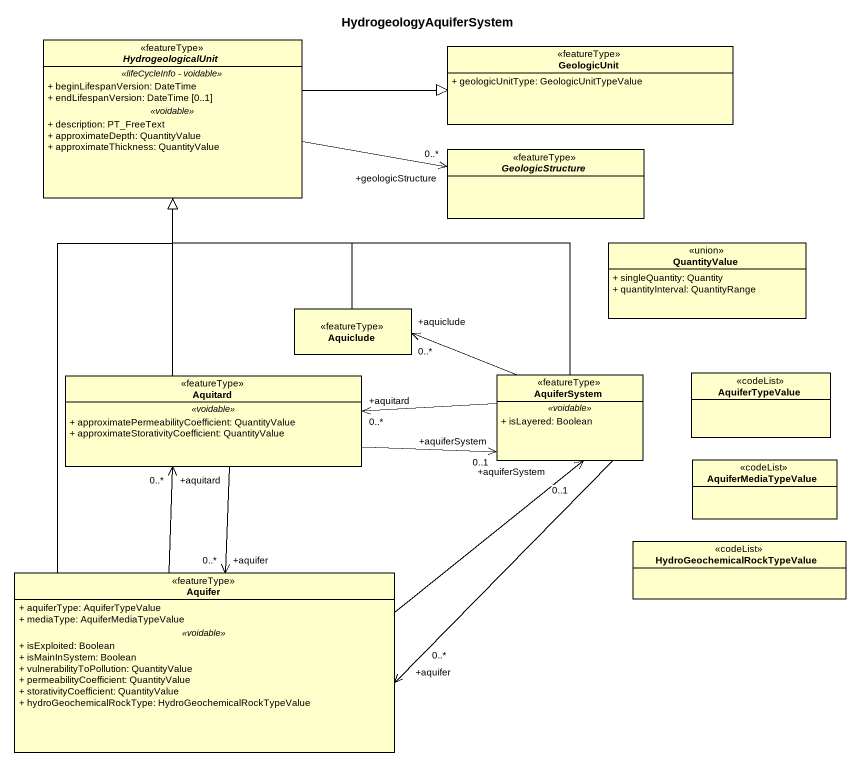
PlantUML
@startuml
title HydrogeologyAquiferSystem
hide circle
hide empty members
skinparam classAttributeIconSize 0
abstract class HydrogeologicalUnit <<featureType>> {
  .. <<lifeCycleInfo - voidable>> ..
  + beginLifespanVersion: DateTime
  + endLifespanVersion: DateTime [0..1]
  .. <<voidable>> ..
  + description: PT_FreeText
  + approximateDepth: QuantityValue
  + approximateThickness: QuantityValue
}
class GeologicUnit <<featureType>> {
  + geologicUnitType: GeologicUnitTypeValue
}
abstract class GeologicStructure <<featureType>>
class QuantityValue <<union>> {
  + singleQuantity: Quantity
  + quantityInterval: QuantityRange
}
class Aquiclude <<featureType>>
class Aquitard <<featureType>> {
  .. <<voidable>> ..
  + approximatePermeabilityCoefficient: QuantityValue
  + approximateStorativityCoefficient: QuantityValue
}
class AquiferSystem <<featureType>> {
  .. <<voidable>> ..
  + isLayered: Boolean
}
class AquiferTypeValue <<codeList>>
class AquiferMediaTypeValue <<codeList>>
class Aquifer <<featureType>> {
  + aquiferType: AquiferTypeValue
  + mediaType: AquiferMediaTypeValue
  .. <<voidable>> ..
  + isExploited: Boolean
  + isMainInSystem: Boolean
  + vulnerabilityToPollution: QuantityValue
  + permeabilityCoefficient: QuantityValue
  + storativityCoefficient: QuantityValue
  + hydroGeochemicalRockType: HydroGeochemicalRockTypeValue
}
class "HydroGeochemicalRockTypeValue" as HydroGeochemicalRockTypeValu <<codeList>>
HydrogeologicalUnit -right-|> GeologicUnit
HydrogeologicalUnit -right-> "+geologicStructure\n0..*" GeologicStructure
Aquiclude -up-|> HydrogeologicalUnit
Aquitard -up-|> HydrogeologicalUnit
Aquitard -right-> "+aquiferSystem\n0..1" AquiferSystem
Aquitard --> "+aquifer\n0..*" Aquifer
AquiferSystem -up-|> HydrogeologicalUnit
AquiferSystem -left-> "+aquiclude\n0..*" Aquiclude
AquiferSystem -left-> "+aquitard\n0..*" Aquitard
AquiferSystem --> "+aquifer\n0..*" Aquifer
Aquifer -up-|> HydrogeologicalUnit
Aquifer -up-> "+aquitard\n0..*" Aquitard
Aquifer -up-> "+aquiferSystem\n0..1" AquiferSystem
@enduml
